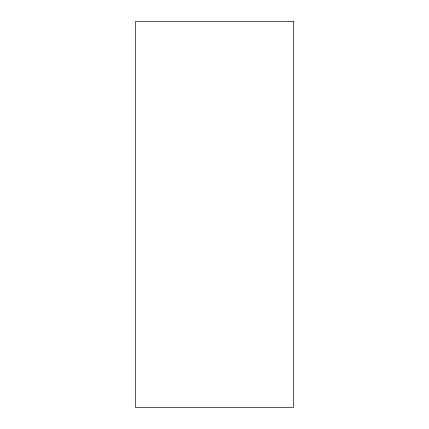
<?xml version="1.0" encoding="UTF-8"?>
<svg xmlns="http://www.w3.org/2000/svg" width="429" height="429" viewBox="0 0 429 429"><rect width="100%" height="100%" fill="white"/><g stroke="black" fill="none" stroke-linecap="round" stroke-linejoin="round"><path stroke-width="0.64" d="M293.474 21.45L135.526 21.45L135.526 407.55L293.474 407.55L293.474 21.45"/></g></svg>
